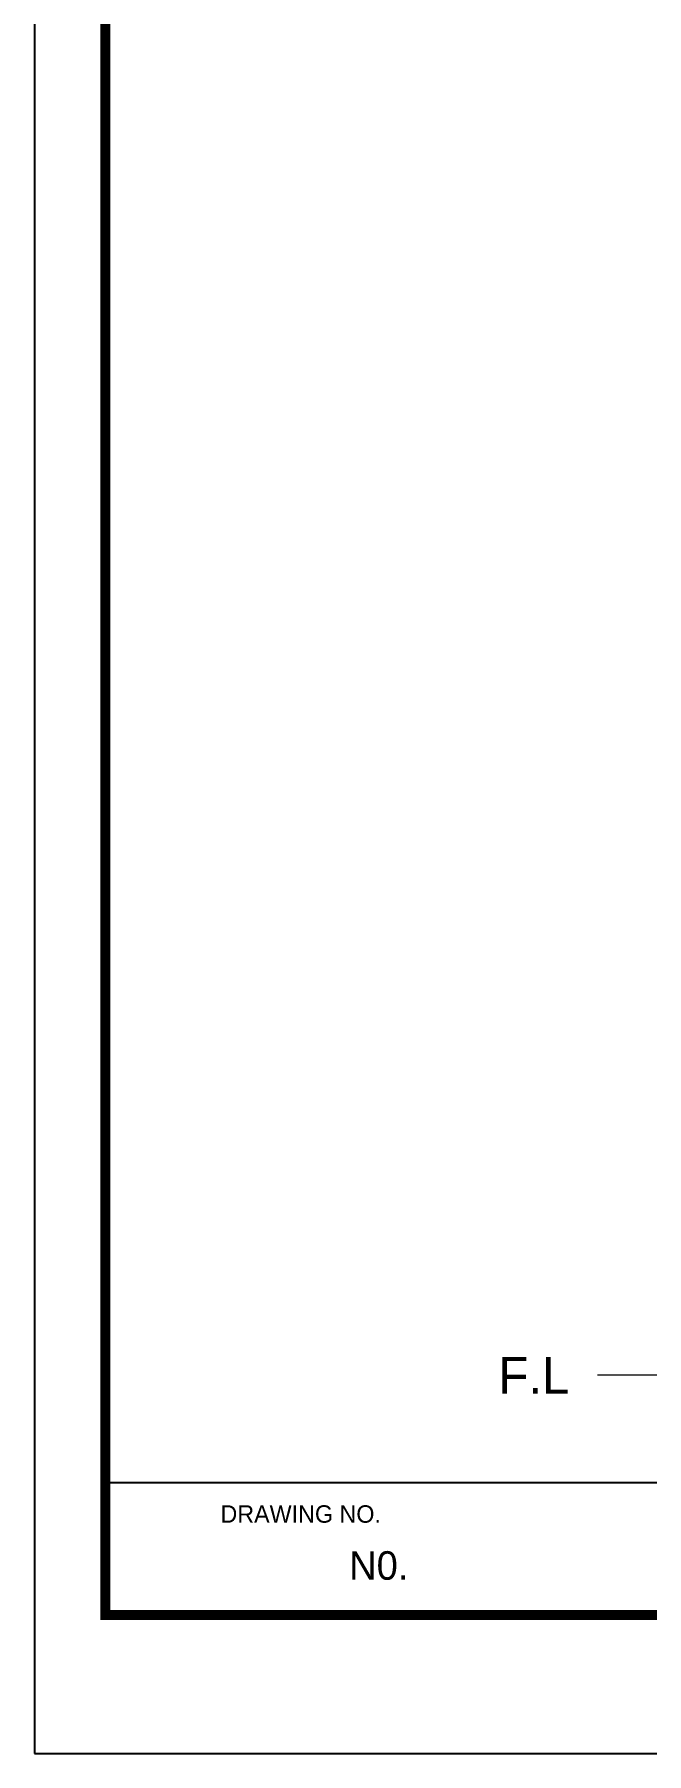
# Model space of a CAD drawing. Extents: x 0 to 1354, y 0 to 992.
# Drawn here: x 0 to 188, y 0 to 527 of the extents above; entities that cross this region are included whole.
import ezdxf

# ---------------------------------------------------------------- set-up
doc = ezdxf.new("R2010")
doc.units = 0
doc.header["$LTSCALE"] = 10
doc.header["$MEASUREMENT"] = 0
doc.layers.get('0').update_dxf_attribs({"linetype": 'CONTINUOUS'})
doc.layers.add('치수선', color=7, linetype='CONTINUOUS', lineweight=20)
doc.styles.add('Daelim Dimension', font='')
doc.styles.get('Daelim Dimension').set_extended_font_data('나눔고딕')

msp = doc.modelspace()

# ---------------------------------------------------------------- linework, layer by layer
at = {"color": 5}
msp.add_line((21.77, 83.13), (1112.08, 83.13), dxfattribs=at)
at = {"ltscale": 0.5}
msp.add_lwpolyline([(0, 0), (1354.08, 0), (1354.08, 992.16), (0, 992.16)], close=True, dxfattribs=at)
at = {"color": 5, "linetype": 'ByBlock', "lineweight": 200, "const_width": 3.12}
msp.add_lwpolyline([(21.77, 42.48), (1332.17, 42.48), (1332.17, 969.12), (21.77, 969.12)], close=True, dxfattribs=at)
at = {"layer": '치수선'}
msp.add_line((949.7, 115.98), (172.74, 115.98), dxfattribs=at)

# ---------------------------------------------------------------- texts
at = {"color": 5, "ltscale": 40, "style": 'Daelim Dimension'}
msp.add_text('DRAWING NO.', height=5.3435, dxfattribs=at).set_placement((57.08, 70.79))
at = {"insert": (96.54, 62.05), "char_height": 8.745, "width": 54.8578, "attachment_point": 1, "style": 'Daelim Dimension'}
msp.add_mtext('N0. ', dxfattribs=at)
at = {"layer": '치수선', "insert": (164.08, 121.59), "char_height": 11.25, "attachment_point": 3, "style": 'Daelim Dimension'}
msp.add_mtext_dynamic_manual_height_columns('F.L', width=17.4109, gutter_width=12.5, heights=[0], dxfattribs=at)

doc.saveas('drawing.dxf')
